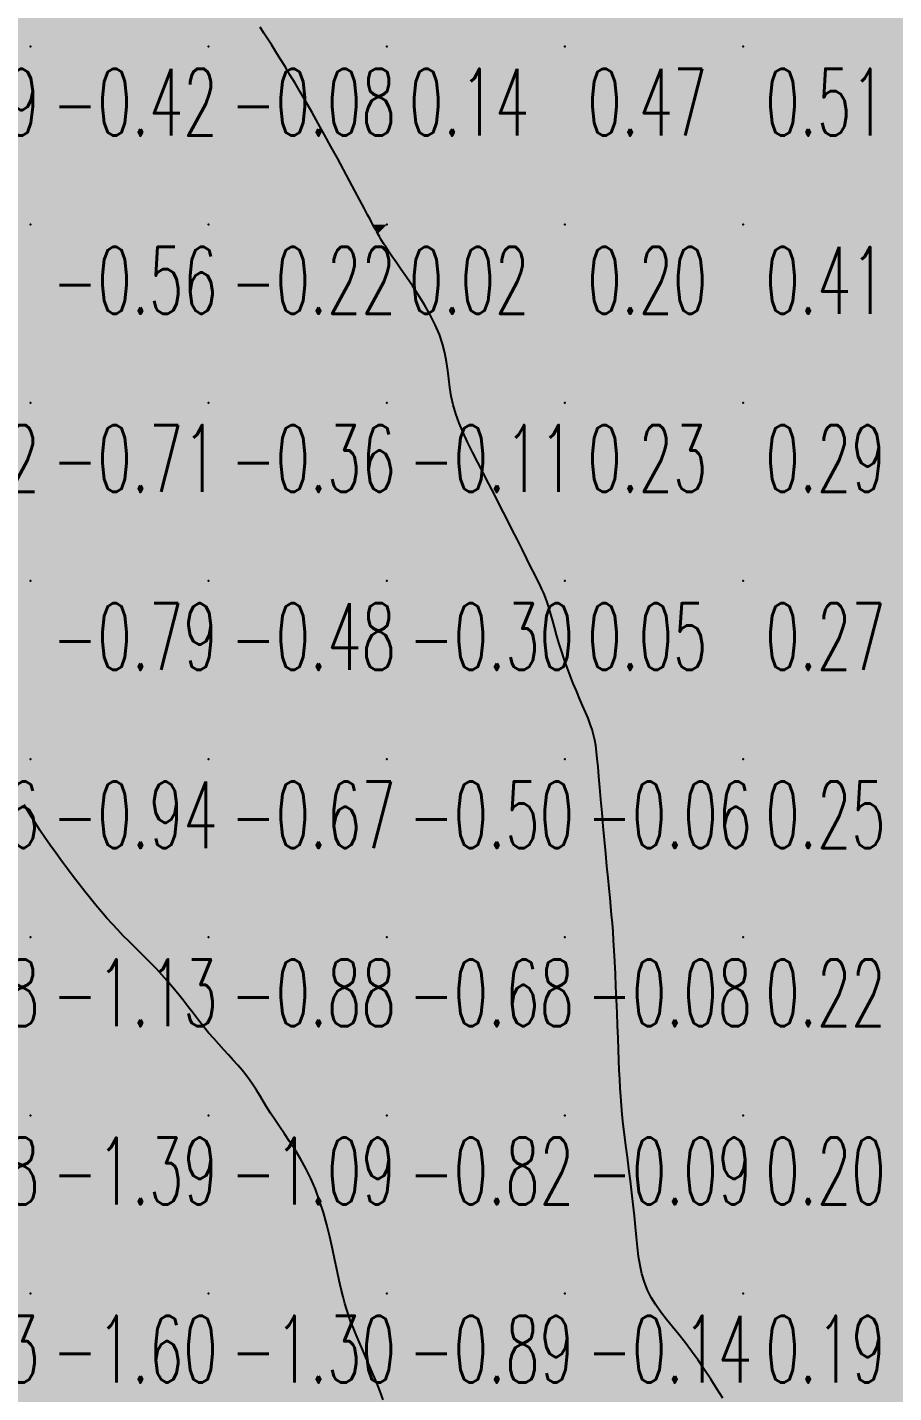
# Model space of a CAD drawing. Header units: millimetres. Extents: x 88261 to 90953, y 390274 to 392322.
# Drawn here: x 90370.1 to 90418.7, y 391381.7 to 391458.3 of the extents above; entities that cross this region are included whole.
import ezdxf
from ezdxf.enums import TextEntityAlignment as Align

# ---------------------------------------------------------------- set-up
doc = ezdxf.new("R2010")
doc.units = ezdxf.units.MM
doc.header["$LTSCALE"] = 25
for name, color, linetype in [('CN_03_00', 7, 'Continuous'), ('CN_04_00', 242, 'Continuous'), ('COTEAlt', 7, 'Continuous'), ('TN_COLORIAGE', 7, 'Continuous')]:
    doc.layers.add(name, color=color, linetype=linetype)
doc.styles.add('Simplex 1.0', font='Simplex.shx', dxfattribs={"width": 0.99, "height": 2.5})
doc.styles.get("Standard").update_dxf_attribs({"font": 'times.ttf'})

# ---------------------------------------------------------------- blocks, each defined once
blk = doc.blocks.new('COTE')
at = {"color": 0}
blk.add_point((0, 0), dxfattribs=at)
at = {"layer": 'COTEAlt'}
blk.add_attdef('ALT', text='', height=3.75, dxfattribs=at).set_placement((1.25, -1.25), align=Align.TOP_LEFT)

msp = doc.modelspace()

# ---------------------------------------------------------------- linework, layer by layer
at = {"layer": 'CN_03_00', "elevation": -1, "flags": 128}
msp.add_lwpolyline([(90390.046, 391381.278), (90389.871, 391381.745), (90389.682, 391382.221), (90389.484, 391382.7), (90389.282, 391383.177), (90389.08, 391383.644), (90388.883, 391384.096), (90388.697, 391384.525), (90388.526, 391384.925), (90388.374, 391385.293), (90388.239, 391385.639), (90388.117, 391385.975), (90388.004, 391386.314), (90387.898, 391386.67), (90387.794, 391387.054), (90387.69, 391387.481), (90387.582, 391387.963), (90387.466, 391388.508), (90387.341, 391389.107), (90387.202, 391389.748), (90387.049, 391390.416), (90386.879, 391391.097), (90386.689, 391391.78), (90386.477, 391392.449), (90386.24, 391393.091), (90385.978, 391393.697), (90385.696, 391394.265), (90385.4, 391394.797), (90385.098, 391395.295), (90384.796, 391395.763), (90384.5, 391396.201), (90384.218, 391396.613), (90383.956, 391397), (90383.719, 391397.365), (90383.504, 391397.71), (90383.304, 391398.037), (90383.114, 391398.35), (90382.929, 391398.651), (90382.742, 391398.942), (90382.549, 391399.226), (90382.343, 391399.506), (90382.121, 391399.784), (90381.883, 391400.062), (90381.631, 391400.343), (90381.368, 391400.63), (90381.096, 391400.924), (90380.818, 391401.228), (90380.535, 391401.544), (90380.249, 391401.875), (90379.963, 391402.223), (90379.677, 391402.583), (90379.39, 391402.952), (90379.102, 391403.326), (90378.811, 391403.702), (90378.519, 391404.074), (90378.223, 391404.438), (90377.924, 391404.792), (90377.622, 391405.132), (90377.316, 391405.459), (90377.008, 391405.776), (90376.699, 391406.087), (90376.389, 391406.395), (90376.078, 391406.701), (90375.768, 391407.01), (90375.459, 391407.323), (90375.152, 391407.644), (90374.846, 391407.975), (90374.539, 391408.315), (90374.232, 391408.667), (90373.923, 391409.032), (90373.61, 391409.411), (90373.294, 391409.805), (90372.972, 391410.215), (90372.645, 391410.642), (90372.317, 391411.081), (90371.99, 391411.526), (90371.669, 391411.971), (90371.357, 391412.412), (90371.06, 391412.842), (90370.78, 391413.256), (90370.522, 391413.648), (90370.289, 391414.014), (90370.079, 391414.353), (90369.892, 391414.668)], dxfattribs=at)
at = {"layer": 'CN_04_00', "flags": 128}
msp.add_lwpolyline([(90409.109, 391381.367), (90408.778, 391381.886), (90408.436, 391382.422), (90408.083, 391382.962), (90407.723, 391383.493), (90407.359, 391384.003), (90406.994, 391384.482), (90406.634, 391384.934), (90406.283, 391385.365), (90405.948, 391385.781), (90405.635, 391386.19), (90405.349, 391386.597), (90405.096, 391387.009), (90404.881, 391387.433), (90404.709, 391387.874), (90404.574, 391388.334), (90404.469, 391388.816), (90404.388, 391389.32), (90404.323, 391389.849), (90404.267, 391390.403), (90404.213, 391390.985), (90404.155, 391391.595), (90404.086, 391392.233), (90404.008, 391392.893), (90403.925, 391393.563), (90403.838, 391394.235), (90403.752, 391394.899), (90403.668, 391395.546), (90403.591, 391396.166), (90403.522, 391396.75), (90403.465, 391397.291), (90403.418, 391397.8), (90403.38, 391398.29), (90403.348, 391398.774), (90403.322, 391399.266), (90403.298, 391399.78), (90403.276, 391400.328), (90403.254, 391400.925), (90403.229, 391401.578), (90403.203, 391402.276), (90403.175, 391403.003), (90403.146, 391403.742), (90403.115, 391404.477), (90403.083, 391405.191), (90403.051, 391405.868), (90403.017, 391406.492), (90402.983, 391407.051), (90402.948, 391407.559), (90402.911, 391408.034), (90402.871, 391408.495), (90402.828, 391408.96), (90402.781, 391409.447), (90402.729, 391409.976), (90402.672, 391410.565), (90402.61, 391411.226), (90402.543, 391411.944), (90402.474, 391412.698), (90402.404, 391413.467), (90402.335, 391414.23), (90402.269, 391414.965), (90402.208, 391415.651), (90402.154, 391416.268), (90402.107, 391416.8), (90402.065, 391417.255), (90402.023, 391417.648), (90401.977, 391417.995), (90401.923, 391418.309), (90401.858, 391418.605), (90401.776, 391418.897), (90401.674, 391419.202), (90401.549, 391419.529), (90401.404, 391419.881), (90401.244, 391420.255), (90401.073, 391420.648), (90400.895, 391421.06), (90400.715, 391421.488), (90400.537, 391421.929), (90400.366, 391422.382), (90400.204, 391422.844), (90400.054, 391423.309), (90399.913, 391423.769), (90399.781, 391424.218), (90399.659, 391424.648), (90399.544, 391425.053), (90399.438, 391425.425), (90399.338, 391425.758), (90399.245, 391426.047), (90399.153, 391426.304), (90399.057, 391426.545), (90398.953, 391426.783), (90398.834, 391427.035), (90398.696, 391427.315), (90398.533, 391427.639), (90398.34, 391428.02), (90398.114, 391428.47), (90397.858, 391428.982), (90397.577, 391429.543), (90397.276, 391430.142), (90396.961, 391430.767), (90396.637, 391431.407), (90396.31, 391432.05), (90395.983, 391432.683), (90395.663, 391433.298), (90395.353, 391433.893), (90395.059, 391434.47), (90394.785, 391435.029), (90394.536, 391435.573), (90394.315, 391436.101), (90394.128, 391436.616), (90393.979, 391437.119), (90393.87, 391437.61), (90393.79, 391438.094), (90393.727, 391438.575), (90393.667, 391439.057), (90393.597, 391439.544), (90393.505, 391440.04), (90393.378, 391440.548), (90393.202, 391441.074), (90392.968, 391441.618), (90392.687, 391442.173), (90392.372, 391442.728), (90392.036, 391443.272), (90391.694, 391443.796), (90391.36, 391444.288), (90391.046, 391444.738), (90390.767, 391445.136), (90390.534, 391445.474), (90390.343, 391445.756), (90390.19, 391445.989), (90390.068, 391446.181), (90389.973, 391446.337), (90389.897, 391446.466), (90389.836, 391446.574), (90389.784, 391446.668), (90389.735, 391446.756), (90389.683, 391446.849), (90389.622, 391446.959), (90389.546, 391447.096), (90389.449, 391447.273), (90389.326, 391447.502), (90389.169, 391447.794), (90388.973, 391448.161), (90388.735, 391448.609), (90388.458, 391449.129), (90388.151, 391449.706), (90387.82, 391450.325), (90387.473, 391450.971), (90387.116, 391451.629), (90386.757, 391452.285), (90386.403, 391452.923), (90386.059, 391453.532), (90385.729, 391454.11), (90385.41, 391454.656), (90385.105, 391455.172), (90384.814, 391455.657), (90384.536, 391456.112), (90384.272, 391456.539), (90384.022, 391456.936), (90383.787, 391457.306), (90383.564, 391457.655), (90383.348, 391457.99), (90383.138, 391458.32)], dxfattribs=at)
at = {"layer": 'TN_COLORIAGE', "color": 91}
for points in [[(90360.249, 391467.239, -0.28), (90360.249, 391457.239, -0.28), (90370.249, 391467.239, -0.28)], [(90360.249, 391457.239, -0.28), (90370.249, 391457.239, -0.28), (90370.249, 391467.239, -0.28)], [(90370.249, 391457.239), (90379.233, 391466.223), (90370.249, 391467.239), (90378.815, 391467.239)], [(90370.249, 391457.239), (90379.233, 391466.223), (90380.249, 391457.239), (90380.249, 391463.573)], [(90382.401, 391459.392, -0.081), (90380.249, 391463.573, -0.081), (90380.249, 391457.239, -0.081)], [(90382.401, 391459.392, -0.081), (90383.865, 391457.239, -0.081), (90380.249, 391457.239, -0.081)], [(90360.249, 391447.544, -0.415), (90360.359, 391447.35, -0.415), (90360.249, 391457.239, -0.415), (90370.249, 391457.239, -0.415)], [(90360.396, 391447.239, -0.415), (90360.359, 391447.35, -0.415), (90370.249, 391447.239, -0.415), (90370.249, 391457.239, -0.415)], [(90370.249, 391447.239, -0.081), (90380.249, 391447.239, -0.081), (90380.249, 391457.239, -0.081)], [(90370.249, 391457.239, -0.081), (90370.249, 391447.239, -0.081), (90380.249, 391457.239, -0.081)], [(90380.249, 391447.239), (90386.274, 391453.265), (90380.249, 391457.239), (90383.865, 391457.239)], [(90386.274, 391453.265, -0.217), (90389.454, 391447.239, -0.217), (90380.249, 391447.239, -0.217)], [(90360.396, 391447.239, -0.562), (90363.57, 391440.56, -0.562), (90370.249, 391447.239, -0.562)], [(90364.506, 391437.239, -0.562), (90363.57, 391440.56, -0.562), (90370.249, 391437.239, -0.562), (90370.249, 391447.239, -0.562)], [(90370.249, 391437.239, -0.217), (90380.249, 391437.239, -0.217), (90380.249, 391447.239, -0.217)], [(90370.249, 391447.239, -0.217), (90370.249, 391437.239, -0.217), (90380.249, 391447.239, -0.217)], [(90380.249, 391437.239), (90389.75, 391446.741), (90380.249, 391447.239), (90389.454, 391447.239)], [(90380.249, 391437.239), (90389.75, 391446.741), (90390.249, 391437.239), (90390.249, 391445.807)], [(90393.859, 391440.849, -0.112), (90390.249, 391445.807, -0.112), (90390.249, 391437.239, -0.112)], [(90393.526, 391437.239, -0.112), (90393.859, 391440.849, -0.112), (90390.249, 391437.239, -0.112)], [(90364.506, 391437.239, -0.706), (90365.423, 391432.413, -0.706), (90370.249, 391437.239, -0.706)], [(90366.192, 391427.239, -0.706), (90365.423, 391432.413, -0.706), (90370.249, 391427.239, -0.706), (90370.249, 391437.239, -0.706)], [(90370.249, 391437.239, -0.357), (90370.249, 391427.239, -0.357), (90380.249, 391437.239, -0.357)], [(90370.249, 391427.239, -0.357), (90380.249, 391427.239, -0.357), (90380.249, 391437.239, -0.357)], [(90380.249, 391437.239, -0.112), (90380.249, 391427.239, -0.112), (90390.249, 391437.239, -0.112)], [(90380.249, 391427.239, -0.112), (90390.249, 391427.239, -0.112), (90390.249, 391437.239, -0.112)], [(90390.249, 391427.239), (90395.914, 391432.905), (90390.249, 391437.239), (90393.526, 391437.239)], [(90395.914, 391432.905, -0.301), (90398.715, 391427.239, -0.301), (90390.249, 391427.239, -0.301)], [(90366.192, 391427.239, -0.785), (90366.502, 391423.492, -0.785), (90370.249, 391427.239, -0.785)], [(90368.775, 391417.239, -0.785), (90366.502, 391423.492, -0.785), (90370.249, 391417.239, -0.785), (90370.249, 391427.239, -0.785)], [(90370.249, 391427.239, -0.482), (90370.249, 391417.239, -0.482), (90380.249, 391427.239, -0.482)], [(90370.249, 391417.239, -0.482), (90380.249, 391417.239, -0.482), (90380.249, 391427.239, -0.482)], [(90380.249, 391417.239, -0.301), (90390.249, 391417.239, -0.301), (90390.249, 391427.239, -0.301)], [(90380.249, 391427.239, -0.301), (90380.249, 391417.239, -0.301), (90390.249, 391427.239, -0.301)], [(90390.249, 391417.239), (90399.266, 391426.257), (90390.249, 391427.239), (90398.715, 391427.239)], [(90390.249, 391417.239), (90399.266, 391426.257), (90400.249, 391417.239), (90400.249, 391422.278)], [(90401.933, 391418.923, -0.055), (90400.249, 391422.278, -0.055), (90400.249, 391417.239, -0.055)], [(90401.933, 391418.923, -0.055), (90402.064, 391417.239, -0.055), (90400.249, 391417.239, -0.055)], [(90368.775, 391417.239, -0.938), (90369.101, 391416.091, -0.938), (90370.249, 391417.239, -0.938)], [(90370.249, 391413.943, -0.938), (90369.101, 391416.091, -0.938), (90370.249, 391417.239, -0.938)], [(90370.249, 391413.943, -0.674), (90373.036, 391410.027, -0.674), (90370.249, 391417.239, -0.674), (90380.249, 391417.239, -0.674)], [(90375.438, 391407.239, -0.674), (90373.036, 391410.027, -0.674), (90380.249, 391407.239, -0.674), (90380.249, 391417.239, -0.674)], [(90380.249, 391407.239, -0.5), (90390.249, 391407.239, -0.5), (90390.249, 391417.239, -0.5)], [(90380.249, 391417.239, -0.5), (90380.249, 391407.239, -0.5), (90390.249, 391417.239, -0.5)], [(90390.249, 391407.239, -0.055), (90400.249, 391407.239, -0.055), (90400.249, 391417.239, -0.055)], [(90390.249, 391417.239, -0.055), (90390.249, 391407.239, -0.055), (90400.249, 391417.239, -0.055)], [(90400.249, 391407.239), (90402.737, 391409.728), (90400.249, 391417.239), (90402.064, 391417.239)], [(90402.737, 391409.728, -0.083), (90403.022, 391407.239, -0.083), (90400.249, 391407.239, -0.083)], [(90375.438, 391407.239, -0.883), (90377.965, 391404.955, -0.883), (90380.249, 391407.239, -0.883)], [(90380.249, 391401.693, -0.883), (90377.965, 391404.955, -0.883), (90380.249, 391407.239, -0.883)], [(90380.249, 391401.693, -0.684), (90382.535, 391399.526, -0.684), (90380.249, 391407.239, -0.684), (90390.249, 391407.239, -0.684)], [(90383.669, 391397.239, -0.684), (90382.535, 391399.526, -0.684), (90390.249, 391397.239, -0.684), (90390.249, 391407.239, -0.684)], [(90390.249, 391397.239, -0.083), (90400.249, 391397.239, -0.083), (90400.249, 391407.239, -0.083)], [(90390.249, 391407.239, -0.083), (90390.249, 391397.239, -0.083), (90400.249, 391407.239, -0.083)], [(90400.249, 391397.239), (90403.276, 391400.267), (90400.249, 391407.239), (90403.022, 391407.239)], [(90403.276, 391400.267, -0.093), (90403.394, 391397.239, -0.093), (90400.249, 391397.239, -0.093)], [(90383.669, 391397.239, -0.82), (90386.527, 391393.518, -0.82), (90390.249, 391397.239, -0.82)], [(90387.664, 391387.239, -0.82), (90386.527, 391393.518, -0.82), (90390.249, 391387.239, -0.82), (90390.249, 391397.239, -0.82)], [(90390.249, 391397.239, -0.093), (90390.249, 391387.239, -0.093), (90400.249, 391397.239, -0.093)], [(90390.249, 391387.239, -0.093), (90400.249, 391387.239, -0.093), (90400.249, 391397.239, -0.093)], [(90400.249, 391387.239), (90404.282, 391391.272), (90400.249, 391397.239), (90403.394, 391397.239)], [(90404.282, 391391.272, -0.138), (90404.407, 391387.239, -0.138), (90400.249, 391387.239, -0.138)], [(90387.664, 391387.239, -0.894), (90388.311, 391385.302, -0.894), (90390.249, 391387.239, -0.894)], [(90390.249, 391381.103, -0.894), (90388.311, 391385.302, -0.894), (90390.249, 391387.239, -0.894)], [(90390.249, 391381.103, -0.138), (90390.968, 391377.959, -0.138), (90390.249, 391387.239, -0.138), (90400.249, 391387.239, -0.138)], [(90391.387, 391377.239, -0.138), (90390.968, 391377.959, -0.138), (90400.249, 391377.239, -0.138), (90400.249, 391387.239, -0.138)], [(90400.249, 391377.239), (90407.375, 391384.366), (90400.249, 391387.239), (90404.407, 391387.239)], [(90400.249, 391377.239), (90407.375, 391384.366), (90410.249, 391377.239), (90410.249, 391379.316)]]:
    msp.add_solid(points, dxfattribs=at)
at = {"layer": 'TN_COLORIAGE', "color": 81}
for points in [[(90383.865, 391457.239, 0.296), (90382.401, 391459.392, 0.296), (90390.249, 391457.239, 0.296), (90390.249, 391467.239, 0.296)], [(90390.249, 391467.239, 0.558), (90390.249, 391457.239, 0.558), (90400.249, 391467.239, 0.558)], [(90390.249, 391457.239, 0.558), (90400.249, 391457.239, 0.558), (90400.249, 391467.239, 0.558)], [(90400.249, 391457.239, 0.574), (90410.249, 391457.239, 0.574), (90410.249, 391467.239, 0.574)], [(90400.249, 391467.239, 0.574), (90400.249, 391457.239, 0.574), (90410.249, 391467.239, 0.574)], [(90410.249, 391467.239, 0.52), (90410.249, 391457.239, 0.52), (90420.249, 391467.239, 0.52)], [(90410.249, 391457.239, 0.52), (90420.249, 391457.239, 0.52), (90420.249, 391467.239, 0.52)], [(90383.865, 391457.239, 0.143), (90386.274, 391453.265, 0.143), (90390.249, 391457.239, 0.143)], [(90389.454, 391447.239, 0.143), (90386.274, 391453.265, 0.143), (90390.249, 391447.239, 0.143), (90390.249, 391457.239, 0.143)], [(90390.249, 391457.239, 0.472), (90390.249, 391447.239, 0.472), (90400.249, 391457.239, 0.472)], [(90390.249, 391447.239, 0.472), (90400.249, 391447.239, 0.472), (90400.249, 391457.239, 0.472)], [(90400.249, 391457.239, 0.511), (90400.249, 391447.239, 0.511), (90410.249, 391457.239, 0.511)], [(90400.249, 391447.239, 0.511), (90410.249, 391447.239, 0.511), (90410.249, 391457.239, 0.511)], [(90410.249, 391447.239, 0.465), (90420.249, 391447.239, 0.465), (90420.249, 391457.239, 0.465)], [(90410.249, 391457.239, 0.465), (90410.249, 391447.239, 0.465), (90420.249, 391457.239, 0.465)], [(90389.454, 391447.239, 0.019), (90389.75, 391446.741, 0.019), (90390.249, 391447.239, 0.019)], [(90390.249, 391445.807, 0.019), (90389.75, 391446.741, 0.019), (90390.249, 391447.239, 0.019)], [(90390.249, 391445.807, 0.198), (90393.859, 391440.849, 0.198), (90390.249, 391447.239, 0.198), (90400.249, 391447.239, 0.198)], [(90393.859, 391440.849, 0.23), (90393.526, 391437.239, 0.23), (90400.249, 391447.239, 0.23), (90400.249, 391437.239, 0.23)], [(90400.249, 391447.239, 0.408), (90400.249, 391437.239, 0.408), (90410.249, 391447.239, 0.408)], [(90400.249, 391437.239, 0.408), (90410.249, 391437.239, 0.408), (90410.249, 391447.239, 0.408)], [(90410.249, 391437.239, 0.591), (90420.249, 391437.239, 0.591), (90420.249, 391447.239, 0.591)], [(90410.249, 391447.239, 0.591), (90410.249, 391437.239, 0.591), (90420.249, 391447.239, 0.591)], [(90393.526, 391437.239, 0.23), (90395.914, 391432.905, 0.23), (90400.249, 391437.239, 0.23)], [(90398.715, 391427.239, 0.23), (90395.914, 391432.905, 0.23), (90400.249, 391427.239, 0.23), (90400.249, 391437.239, 0.23)], [(90400.249, 391427.239, 0.287), (90410.249, 391427.239, 0.287), (90410.249, 391437.239, 0.287)], [(90400.249, 391437.239, 0.287), (90400.249, 391427.239, 0.287), (90410.249, 391437.239, 0.287)], [(90410.249, 391437.239, 0.589), (90410.249, 391427.239, 0.589), (90420.249, 391437.239, 0.589)], [(90410.249, 391427.239, 0.589), (90420.249, 391427.239, 0.589), (90420.249, 391437.239, 0.589)], [(90398.715, 391427.239, 0.054), (90399.266, 391426.257, 0.054), (90400.249, 391427.239, 0.054)], [(90400.249, 391422.278, 0.054), (90399.266, 391426.257, 0.054), (90400.249, 391427.239, 0.054)], [(90400.249, 391422.278, 0.273), (90401.933, 391418.923, 0.273), (90400.249, 391427.239, 0.273), (90410.249, 391427.239, 0.273)], [(90402.064, 391417.239, 0.273), (90401.933, 391418.923, 0.273), (90410.249, 391417.239, 0.273), (90410.249, 391427.239, 0.273)], [(90410.249, 391417.239, 0.456), (90420.249, 391417.239, 0.456), (90420.249, 391427.239, 0.456)], [(90410.249, 391427.239, 0.456), (90410.249, 391417.239, 0.456), (90420.249, 391427.239, 0.456)], [(90402.064, 391417.239, 0.249), (90402.737, 391409.728, 0.249), (90410.249, 391417.239, 0.249)], [(90403.022, 391407.239, 0.249), (90402.737, 391409.728, 0.249), (90410.249, 391407.239, 0.249), (90410.249, 391417.239, 0.249)], [(90410.249, 391407.239, 0.366), (90420.249, 391407.239, 0.366), (90420.249, 391417.239, 0.366)], [(90410.249, 391417.239, 0.366), (90410.249, 391407.239, 0.366), (90420.249, 391417.239, 0.366)], [(90403.022, 391407.239, 0.215), (90403.276, 391400.267, 0.215), (90410.249, 391407.239, 0.215)], [(90403.394, 391397.239, 0.215), (90403.276, 391400.267, 0.215), (90410.249, 391397.239, 0.215), (90410.249, 391407.239, 0.215)], [(90410.249, 391397.239, 0.39), (90420.249, 391397.239, 0.39), (90420.249, 391407.239, 0.39)], [(90410.249, 391407.239, 0.39), (90410.249, 391397.239, 0.39), (90420.249, 391407.239, 0.39)], [(90403.394, 391397.239, 0.204), (90404.282, 391391.272, 0.204), (90410.249, 391397.239, 0.204)], [(90404.407, 391387.239, 0.204), (90404.282, 391391.272, 0.204), (90410.249, 391387.239, 0.204), (90410.249, 391397.239, 0.204)], [(90410.249, 391387.239, 0.356), (90420.249, 391387.239, 0.356), (90420.249, 391397.239, 0.356)], [(90410.249, 391397.239, 0.356), (90410.249, 391387.239, 0.356), (90420.249, 391397.239, 0.356)], [(90404.407, 391387.239, 0.193), (90407.375, 391384.366, 0.193), (90410.249, 391387.239, 0.193)], [(90410.249, 391379.316, 0.193), (90407.375, 391384.366, 0.193), (90410.249, 391387.239, 0.193)], [(90410.249, 391379.316, 0.321), (90411.612, 391378.603, 0.321), (90410.249, 391387.239, 0.321), (90420.249, 391387.239, 0.321)], [(90411.612, 391378.603, 0.454), (90411.255, 391377.239, 0.454), (90420.249, 391387.239, 0.454), (90420.249, 391377.239, 0.454)]]:
    msp.add_solid(points, dxfattribs=at)
at = {"layer": 'TN_COLORIAGE', "color": 101}
for points in [[(90360.249, 391407.239, -1), (90369.101, 391416.091, -1), (90370.249, 391407.239, -1), (90370.249, 391413.943, -1)], [(90373.036, 391410.027, -1.126), (90370.249, 391413.943, -1.126), (90370.249, 391407.239, -1.126)], [(90373.036, 391410.027, -1.126), (90375.438, 391407.239, -1.126), (90370.249, 391407.239, -1.126)], [(90360.249, 391407.239, -1.126), (90360.249, 391397.239, -1.126), (90370.249, 391407.239, -1.126)], [(90360.249, 391397.239, -1.126), (90370.249, 391397.239, -1.126), (90370.249, 391407.239, -1.126)], [(90370.249, 391397.239, -1), (90377.965, 391404.955, -1), (90370.249, 391407.239, -1), (90375.438, 391407.239, -1)], [(90370.249, 391397.239, -1), (90377.965, 391404.955, -1), (90380.249, 391397.239, -1), (90380.249, 391401.693, -1)], [(90382.535, 391399.526, -1.094), (90380.249, 391401.693, -1.094), (90380.249, 391397.239, -1.094)], [(90382.535, 391399.526, -1.094), (90383.669, 391397.239, -1.094), (90380.249, 391397.239, -1.094)], [(90360.249, 391387.239, -1.395), (90370.249, 391387.239, -1.395), (90370.249, 391397.239, -1.395)], [(90360.249, 391397.239, -1.395), (90360.249, 391387.239, -1.395), (90370.249, 391397.239, -1.395)], [(90370.249, 391387.239, -1.094), (90380.249, 391387.239, -1.094), (90380.249, 391397.239, -1.094)], [(90370.249, 391397.239, -1.094), (90370.249, 391387.239, -1.094), (90380.249, 391397.239, -1.094)], [(90380.249, 391387.239, -1), (90386.527, 391393.518, -1), (90380.249, 391397.239, -1), (90383.669, 391397.239, -1)], [(90386.527, 391393.518, -1.304), (90387.664, 391387.239, -1.304), (90380.249, 391387.239, -1.304)], [(90360.249, 391377.239, -1.6), (90370.249, 391377.239, -1.6), (90370.249, 391387.239, -1.6)], [(90360.249, 391387.239, -1.6), (90360.249, 391377.239, -1.6), (90370.249, 391387.239, -1.6)], [(90370.249, 391377.239, -1.304), (90380.249, 391377.239, -1.304), (90380.249, 391387.239, -1.304)], [(90370.249, 391387.239, -1.304), (90370.249, 391377.239, -1.304), (90380.249, 391387.239, -1.304)], [(90380.249, 391377.239, -1), (90388.311, 391385.302, -1), (90380.249, 391387.239, -1), (90387.664, 391387.239, -1)], [(90380.249, 391377.239, -1), (90388.311, 391385.302, -1), (90390.249, 391377.239, -1), (90390.249, 391381.103, -1)]]:
    msp.add_solid(points, dxfattribs=at)

# ---------------------------------------------------------------- block references
at = {"layer": 'COTEAlt'}
ref = msp.add_blockref('COTE', (90360.249, 391457.239), dxfattribs=at)
ref.add_attrib('ALT', '-0.79', dxfattribs={"height": 3.75, "style": 'Simplex 1.0', "width": 0.6}).set_placement((90361.499, 391455.989), align=Align.TOP_LEFT)
ref = msp.add_blockref('COTE', (90370.249, 391457.239), dxfattribs=at)
ref.add_attrib('ALT', '-0.42', dxfattribs={"height": 3.75, "style": 'Simplex 1.0', "width": 0.6}).set_placement((90371.499, 391455.989), align=Align.TOP_LEFT)
ref = msp.add_blockref('COTE', (90380.249, 391457.239), dxfattribs=at)
ref.add_attrib('ALT', '-0.08', dxfattribs={"height": 3.75, "style": 'Simplex 1.0', "width": 0.6}).set_placement((90381.499, 391455.989), align=Align.TOP_LEFT)
ref = msp.add_blockref('COTE', (90390.249, 391457.239), dxfattribs=at)
ref.add_attrib('ALT', '0.14', dxfattribs={"height": 3.75, "style": 'Simplex 1.0', "width": 0.6}).set_placement((90391.499, 391455.989), align=Align.TOP_LEFT)
ref = msp.add_blockref('COTE', (90400.249, 391457.239), dxfattribs=at)
ref.add_attrib('ALT', '0.47', dxfattribs={"height": 3.75, "style": 'Simplex 1.0', "width": 0.6}).set_placement((90401.499, 391455.989), align=Align.TOP_LEFT)
ref = msp.add_blockref('COTE', (90410.249, 391457.239), dxfattribs=at)
ref.add_attrib('ALT', '0.51', dxfattribs={"height": 3.75, "style": 'Simplex 1.0', "width": 0.6}).set_placement((90411.499, 391455.989), align=Align.TOP_LEFT)
ref = msp.add_blockref('COTE', (90370.249, 391447.239), dxfattribs=at)
ref.add_attrib('ALT', '-0.56', dxfattribs={"height": 3.75, "style": 'Simplex 1.0', "width": 0.6}).set_placement((90371.499, 391445.989), align=Align.TOP_LEFT)
ref = msp.add_blockref('COTE', (90380.249, 391447.239), dxfattribs=at)
ref.add_attrib('ALT', '-0.22', dxfattribs={"height": 3.75, "style": 'Simplex 1.0', "width": 0.6}).set_placement((90381.499, 391445.989), align=Align.TOP_LEFT)
ref = msp.add_blockref('COTE', (90390.249, 391447.239), dxfattribs=at)
ref.add_attrib('ALT', '0.02', dxfattribs={"height": 3.75, "style": 'Simplex 1.0', "width": 0.6}).set_placement((90391.499, 391445.989), align=Align.TOP_LEFT)
ref = msp.add_blockref('COTE', (90400.249, 391447.239), dxfattribs=at)
ref.add_attrib('ALT', '0.20', dxfattribs={"height": 3.75, "style": 'Simplex 1.0', "width": 0.6}).set_placement((90401.499, 391445.989), align=Align.TOP_LEFT)
ref = msp.add_blockref('COTE', (90410.249, 391447.239), dxfattribs=at)
ref.add_attrib('ALT', '0.41', dxfattribs={"height": 3.75, "style": 'Simplex 1.0', "width": 0.6}).set_placement((90411.499, 391445.989), align=Align.TOP_LEFT)
ref = msp.add_blockref('COTE', (90360.249, 391437.239), dxfattribs=at)
ref.add_attrib('ALT', '-1.22', dxfattribs={"height": 3.75, "style": 'Simplex 1.0', "width": 0.6}).set_placement((90361.499, 391435.989), align=Align.TOP_LEFT)
ref = msp.add_blockref('COTE', (90370.249, 391437.239), dxfattribs=at)
ref.add_attrib('ALT', '-0.71', dxfattribs={"height": 3.75, "style": 'Simplex 1.0', "width": 0.6}).set_placement((90371.499, 391435.989), align=Align.TOP_LEFT)
ref = msp.add_blockref('COTE', (90380.249, 391437.239), dxfattribs=at)
ref.add_attrib('ALT', '-0.36', dxfattribs={"height": 3.75, "style": 'Simplex 1.0', "width": 0.6}).set_placement((90381.499, 391435.989), align=Align.TOP_LEFT)
ref = msp.add_blockref('COTE', (90390.249, 391437.239), dxfattribs=at)
ref.add_attrib('ALT', '-0.11', dxfattribs={"height": 3.75, "style": 'Simplex 1.0', "width": 0.6}).set_placement((90391.499, 391435.989), align=Align.TOP_LEFT)
ref = msp.add_blockref('COTE', (90400.249, 391437.239), dxfattribs=at)
ref.add_attrib('ALT', '0.23', dxfattribs={"height": 3.75, "style": 'Simplex 1.0', "width": 0.6}).set_placement((90401.499, 391435.989), align=Align.TOP_LEFT)
ref = msp.add_blockref('COTE', (90410.249, 391437.239), dxfattribs=at)
ref.add_attrib('ALT', '0.29', dxfattribs={"height": 3.75, "style": 'Simplex 1.0', "width": 0.6}).set_placement((90411.499, 391435.989), align=Align.TOP_LEFT)
ref = msp.add_blockref('COTE', (90370.249, 391427.239), dxfattribs=at)
ref.add_attrib('ALT', '-0.79', dxfattribs={"height": 3.75, "style": 'Simplex 1.0', "width": 0.6}).set_placement((90371.499, 391425.989), align=Align.TOP_LEFT)
ref = msp.add_blockref('COTE', (90380.249, 391427.239), dxfattribs=at)
ref.add_attrib('ALT', '-0.48', dxfattribs={"height": 3.75, "style": 'Simplex 1.0', "width": 0.6}).set_placement((90381.499, 391425.989), align=Align.TOP_LEFT)
ref = msp.add_blockref('COTE', (90390.249, 391427.239), dxfattribs=at)
ref.add_attrib('ALT', '-0.30', dxfattribs={"height": 3.75, "style": 'Simplex 1.0', "width": 0.6}).set_placement((90391.499, 391425.989), align=Align.TOP_LEFT)
ref = msp.add_blockref('COTE', (90400.249, 391427.239), dxfattribs=at)
ref.add_attrib('ALT', '0.05', dxfattribs={"height": 3.75, "style": 'Simplex 1.0', "width": 0.6}).set_placement((90401.499, 391425.989), align=Align.TOP_LEFT)
ref = msp.add_blockref('COTE', (90410.249, 391427.239), dxfattribs=at)
ref.add_attrib('ALT', '0.27', dxfattribs={"height": 3.75, "style": 'Simplex 1.0', "width": 0.6}).set_placement((90411.499, 391425.989), align=Align.TOP_LEFT)
ref = msp.add_blockref('COTE', (90360.249, 391417.239), dxfattribs=at)
ref.add_attrib('ALT', '-1.36', dxfattribs={"height": 3.75, "style": 'Simplex 1.0', "width": 0.6}).set_placement((90361.499, 391415.989), align=Align.TOP_LEFT)
ref = msp.add_blockref('COTE', (90370.249, 391417.239), dxfattribs=at)
ref.add_attrib('ALT', '-0.94', dxfattribs={"height": 3.75, "style": 'Simplex 1.0', "width": 0.6}).set_placement((90371.499, 391415.989), align=Align.TOP_LEFT)
ref = msp.add_blockref('COTE', (90380.249, 391417.239), dxfattribs=at)
ref.add_attrib('ALT', '-0.67', dxfattribs={"height": 3.75, "style": 'Simplex 1.0', "width": 0.6}).set_placement((90381.499, 391415.989), align=Align.TOP_LEFT)
ref = msp.add_blockref('COTE', (90390.249, 391417.239), dxfattribs=at)
ref.add_attrib('ALT', '-0.50', dxfattribs={"height": 3.75, "style": 'Simplex 1.0', "width": 0.6}).set_placement((90391.499, 391415.989), align=Align.TOP_LEFT)
ref = msp.add_blockref('COTE', (90400.249, 391417.239), dxfattribs=at)
ref.add_attrib('ALT', '-0.06', dxfattribs={"height": 3.75, "style": 'Simplex 1.0', "width": 0.6}).set_placement((90401.499, 391415.989), align=Align.TOP_LEFT)
ref = msp.add_blockref('COTE', (90410.249, 391417.239), dxfattribs=at)
ref.add_attrib('ALT', '0.25', dxfattribs={"height": 3.75, "style": 'Simplex 1.0', "width": 0.6}).set_placement((90411.499, 391415.989), align=Align.TOP_LEFT)
ref = msp.add_blockref('COTE', (90360.249, 391407.239), dxfattribs=at)
ref.add_attrib('ALT', '-1.48', dxfattribs={"height": 3.75, "style": 'Simplex 1.0', "width": 0.6}).set_placement((90361.499, 391405.989), align=Align.TOP_LEFT)
ref = msp.add_blockref('COTE', (90370.249, 391407.239), dxfattribs=at)
ref.add_attrib('ALT', '-1.13', dxfattribs={"height": 3.75, "style": 'Simplex 1.0', "width": 0.6}).set_placement((90371.499, 391405.989), align=Align.TOP_LEFT)
ref = msp.add_blockref('COTE', (90380.249, 391407.239), dxfattribs=at)
ref.add_attrib('ALT', '-0.88', dxfattribs={"height": 3.75, "style": 'Simplex 1.0', "width": 0.6}).set_placement((90381.499, 391405.989), align=Align.TOP_LEFT)
ref = msp.add_blockref('COTE', (90390.249, 391407.239), dxfattribs=at)
ref.add_attrib('ALT', '-0.68', dxfattribs={"height": 3.75, "style": 'Simplex 1.0', "width": 0.6}).set_placement((90391.499, 391405.989), align=Align.TOP_LEFT)
ref = msp.add_blockref('COTE', (90400.249, 391407.239), dxfattribs=at)
ref.add_attrib('ALT', '-0.08', dxfattribs={"height": 3.75, "style": 'Simplex 1.0', "width": 0.6}).set_placement((90401.499, 391405.989), align=Align.TOP_LEFT)
ref = msp.add_blockref('COTE', (90410.249, 391407.239), dxfattribs=at)
ref.add_attrib('ALT', '0.22', dxfattribs={"height": 3.75, "style": 'Simplex 1.0', "width": 0.6}).set_placement((90411.499, 391405.989), align=Align.TOP_LEFT)
ref = msp.add_blockref('COTE', (90360.249, 391397.239), dxfattribs=at)
ref.add_attrib('ALT', '-1.48', dxfattribs={"height": 3.75, "style": 'Simplex 1.0', "width": 0.6}).set_placement((90361.499, 391395.989), align=Align.TOP_LEFT)
ref = msp.add_blockref('COTE', (90370.249, 391397.239), dxfattribs=at)
ref.add_attrib('ALT', '-1.39', dxfattribs={"height": 3.75, "style": 'Simplex 1.0', "width": 0.6}).set_placement((90371.499, 391395.989), align=Align.TOP_LEFT)
ref = msp.add_blockref('COTE', (90380.249, 391397.239), dxfattribs=at)
ref.add_attrib('ALT', '-1.09', dxfattribs={"height": 3.75, "style": 'Simplex 1.0', "width": 0.6}).set_placement((90381.499, 391395.989), align=Align.TOP_LEFT)
ref = msp.add_blockref('COTE', (90390.249, 391397.239), dxfattribs=at)
ref.add_attrib('ALT', '-0.82', dxfattribs={"height": 3.75, "style": 'Simplex 1.0', "width": 0.6}).set_placement((90391.499, 391395.989), align=Align.TOP_LEFT)
ref = msp.add_blockref('COTE', (90400.249, 391397.239), dxfattribs=at)
ref.add_attrib('ALT', '-0.09', dxfattribs={"height": 3.75, "style": 'Simplex 1.0', "width": 0.6}).set_placement((90401.499, 391395.989), align=Align.TOP_LEFT)
ref = msp.add_blockref('COTE', (90410.249, 391397.239), dxfattribs=at)
ref.add_attrib('ALT', '0.20', dxfattribs={"height": 3.75, "style": 'Simplex 1.0', "width": 0.6}).set_placement((90411.499, 391395.989), align=Align.TOP_LEFT)
ref = msp.add_blockref('COTE', (90360.249, 391387.239), dxfattribs=at)
ref.add_attrib('ALT', '-1.53', dxfattribs={"height": 3.75, "style": 'Simplex 1.0', "width": 0.6}).set_placement((90361.499, 391385.989), align=Align.TOP_LEFT)
ref = msp.add_blockref('COTE', (90370.249, 391387.239), dxfattribs=at)
ref.add_attrib('ALT', '-1.60', dxfattribs={"height": 3.75, "style": 'Simplex 1.0', "width": 0.6}).set_placement((90371.499, 391385.989), align=Align.TOP_LEFT)
ref = msp.add_blockref('COTE', (90380.249, 391387.239), dxfattribs=at)
ref.add_attrib('ALT', '-1.30', dxfattribs={"height": 3.75, "style": 'Simplex 1.0', "width": 0.6}).set_placement((90381.499, 391385.989), align=Align.TOP_LEFT)
ref = msp.add_blockref('COTE', (90390.249, 391387.239), dxfattribs=at)
ref.add_attrib('ALT', '-0.89', dxfattribs={"height": 3.75, "style": 'Simplex 1.0', "width": 0.6}).set_placement((90391.499, 391385.989), align=Align.TOP_LEFT)
ref = msp.add_blockref('COTE', (90400.249, 391387.239), dxfattribs=at)
ref.add_attrib('ALT', '-0.14', dxfattribs={"height": 3.75, "style": 'Simplex 1.0', "width": 0.6}).set_placement((90401.499, 391385.989), align=Align.TOP_LEFT)
ref = msp.add_blockref('COTE', (90410.249, 391387.239), dxfattribs=at)
ref.add_attrib('ALT', '0.19', dxfattribs={"height": 3.75, "style": 'Simplex 1.0', "width": 0.6}).set_placement((90411.499, 391385.989), align=Align.TOP_LEFT)

doc.saveas('drawing.dxf')
